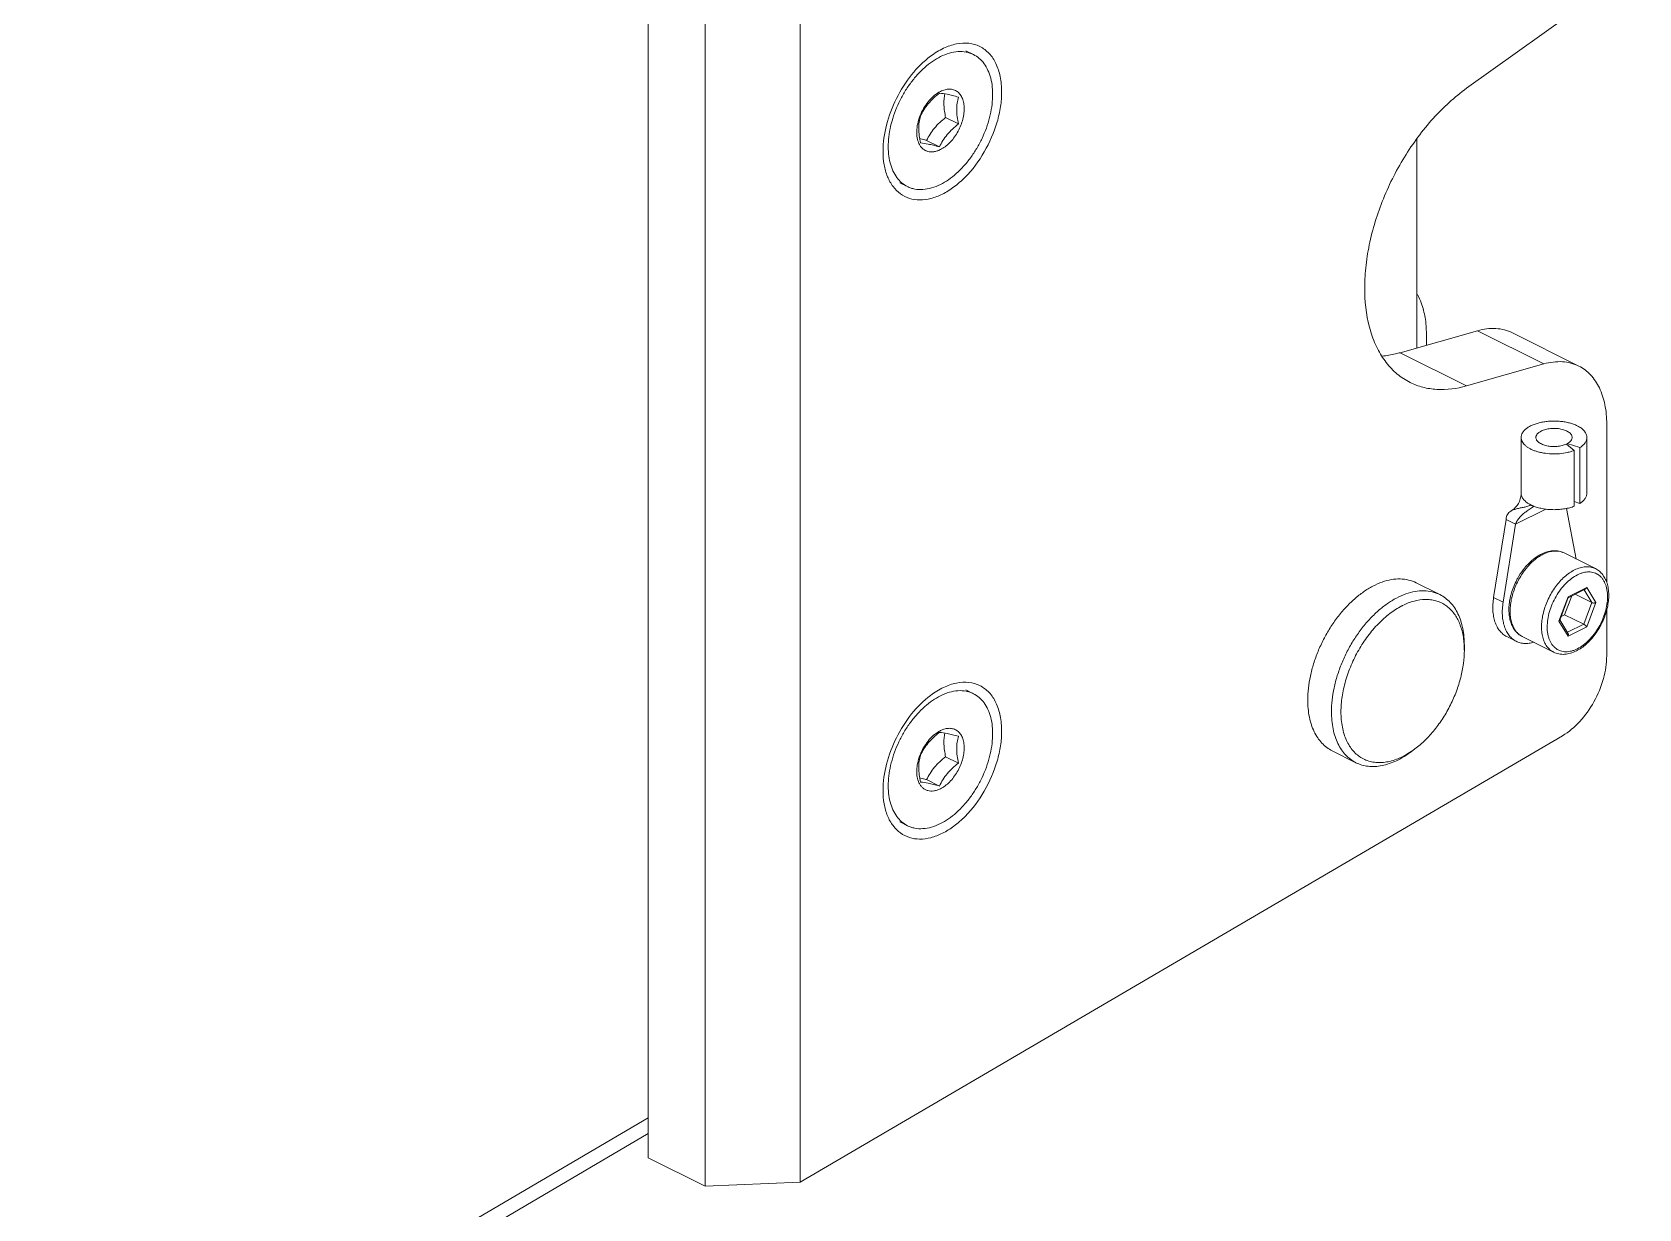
# Model space of a CAD drawing. Header units: millimetres. Extents: x 0 to 2524, y 0 to 1785.
# Drawn here: x 2303 to 2398.8, y 689.4 to 759.6 of the extents above; entities that cross this region are included whole.
import ezdxf

# ---------------------------------------------------------------- set-up
doc = ezdxf.new("R2010")
doc.units = ezdxf.units.MM
doc.header["$LTSCALE"] = 0.1
doc.layers.get('0').update_dxf_attribs({"lineweight": 13})

msp = doc.modelspace()

# ---------------------------------------------------------------- linework, layer by layer
for p, q in [((2339.727, 692.486), (2339.727, 810.958)), ((2343.121, 690.789), (2343.121, 809.261)), ((2348.778, 691.031), (2348.778, 809.019)), ((2388.513, 756.246), (2398.778, 763.595)), ((2359.117, 758.26), (2358.665, 758.486)), ((2358.219, 754.121), (2357.458, 754.502)), ((2357.087, 752.756), (2356.326, 753.136)), ((2385.547, 740.769), (2385.547, 753.212)), ((2355.182, 750.389), (2354.729, 750.615)), ((2389.161, 741.795), (2384.553, 740.486)), ((2386.113, 740.929), (2386.113, 741.601)), ((2393.121, 739.815), (2389.161, 741.795)), ((2391.238, 741.668), (2395.198, 739.688)), ((2388.513, 738.506), (2384.553, 740.486)), ((2388.513, 738.506), (2393.121, 739.815)), ((2396.861, 726.794), (2396.861, 736.227)), ((2391.761, 732.105), (2391.761, 735.431)), ((2394.456, 735.035), (2394.927, 734.658)), ((2395.267, 734.828), (2394.513, 735.063)), ((2394.513, 734.99), (2394.513, 735.063)), ((2394.927, 731.333), (2394.927, 734.658)), ((2395.267, 731.502), (2395.267, 734.828)), ((2395.681, 732.105), (2395.681, 735.431)), ((2393.231, 731.156), (2391.429, 730.255)), ((2392.215, 731.354), (2392.266, 731.375)), ((2392.266, 731.375), (2392.263, 731.374)), ((2395.046, 728.181), (2394.472, 731.202)), ((2395.267, 731.502), (2394.927, 731.608)), ((2390.864, 730.538), (2390.122, 725.894)), ((2391.429, 730.255), (2390.688, 725.611)), ((2390.864, 730.538), (2391.429, 730.255)), ((2396.188, 727.611), (2394.316, 728.547)), ((2385.506, 726.766), (2386.92, 726.059)), ((2394.002, 724.48), (2394.558, 725.936)), ((2394.353, 724.866), (2394.777, 725.98)), ((2394.558, 725.936), (2395.668, 726.491)), ((2394.572, 725.877), (2395.576, 726.379)), ((2395.98, 725.582), (2394.981, 726.082)), ((2395.509, 726.346), (2395.98, 725.582)), ((2395.668, 726.491), (2396.223, 725.591)), ((2390.122, 725.894), (2390.688, 725.611)), ((2394.059, 724.533), (2394.574, 725.882)), ((2395.98, 725.582), (2395.49, 724.298)), ((2396.223, 725.591), (2395.668, 724.135)), ((2396.861, 722.421), (2396.861, 725.148)), ((2394.558, 723.58), (2394.002, 724.48)), ((2394.551, 723.769), (2394.067, 724.554)), ((2394.147, 724.764), (2394.353, 724.866)), ((2395.49, 724.298), (2394.353, 724.866)), ((2395.49, 724.298), (2394.523, 723.815)), ((2395.668, 724.135), (2394.558, 723.58)), ((2390.904, 723.562), (2391.47, 723.279)), ((2393.698, 722.63), (2391.826, 723.567)), ((2388.376, 723.03), (2388.376, 722.747)), ((2359.117, 720.155), (2358.665, 720.381)), ((2348.778, 691.031), (2394.23, 717.65)), ((2358.219, 716.016), (2357.458, 716.397)), ((2380.497, 716.749), (2381.911, 716.042)), ((2385.434, 716.864), (2385.208, 716.695)), ((2357.087, 714.65), (2356.326, 715.031)), ((2355.182, 712.284), (2354.729, 712.51)), ((2222.63, 626.142), (2339.727, 694.866)), ((2222.63, 625.203), (2339.727, 693.928)), ((2343.121, 690.789), (2339.727, 692.486)), ((2343.121, 690.789), (2348.778, 691.031))]:
    msp.add_line(p, q)
msp.add_lwpolyline([(2391.761, 732.105), (2391.758, 732.021), (2391.741, 731.899), (2391.709, 731.762), (2391.659, 731.621), (2391.594, 731.488), (2391.517, 731.371), (2391.432, 731.27), (2391.336, 731.179), (2391.228, 731.096), (2391.143, 731.04)])
for centre, radius, start, end in [((2357.912, 754.535), 1.702, 116.60985, 120.07327), ((2358.899, 753.443), 3.183, 158.69714, 159.11855), ((2392.327, 731.235), 0.154, 105.49288, 113.62055), ((2396.457, 738.01), 7.779, 238.0056, 238.4278), ((2393.344, 733.458), 2.281, 246.72237, 248.96247), ((2393.846, 727.607), 1.051, 63.44224, 73.28165), ((2395.384, 724.9), 4.384, 150.74014, 152.11183), ((2395.29, 724.954), 4.276, 142.84735, 150.75924), ((2395.096, 725.095), 4.036, 141.99172, 142.76974), ((2395.024, 725.151), 3.945, 139.18838, 141.99606), ((2395.313, 724.984), 4.186, 142.66809, 143.16514), ((2395.231, 725.048), 4.083, 140.1842, 142.67981), ((2395.083, 725.172), 3.89, 137.46695, 140.19828), ((2394.939, 725.044), 3.916, 164.86247, 167.69067), ((2395.059, 725.013), 4.04, 163.82096, 164.87761), ((2395.188, 724.93), 4.098, 164.55764, 166.49739), ((2395.245, 724.914), 4.157, 164.24804, 164.5598), ((2386.593, 721.624), 4.235, 116.56695, 117.39809), ((2394.789, 725.077), 3.763, 167.68888, 169.45726), ((2395.102, 724.951), 4.01, 166.50452, 166.92082), ((2383.117, 722.75), 5.258, 359.97062, 3.10823), ((2357.912, 716.43), 1.702, 116.60985, 120.07327), ((2358.899, 715.338), 3.183, 158.69714, 159.11855), ((2382.235, 721.128), 5.33, 303.8228, 306.88189)]:
    msp.add_arc(centre, radius, start, end)
for points, knots in [([(2360.798, 756.036), (2360.798, 756.34), (2360.749, 756.919), (2360.502, 757.71), (2360.088, 758.345), (2359.518, 758.779), (2358.829, 758.974), (2358.074, 758.925), (2357.292, 758.647), (2356.799, 758.339), (2356.556, 758.157)], [0, 0, 0, 0, 0.144821, 0.274812, 0.391414, 0.499998, 0.608577, 0.72521, 0.855132, 1, 1, 1, 1]), ([(2356.556, 758.157), (2356.137, 757.843), (2355.361, 757.064), (2354.473, 755.663), (2353.885, 754.111), (2353.727, 753.023), (2353.727, 752.5)], [0, 0, 0, 0, 0.240928, 0.500006, 0.759048, 1, 1, 1, 1]), ([(2355.182, 750.389), (2355.058, 750.451), (2354.821, 750.61), (2354.527, 750.936), (2354.297, 751.34), (2354.136, 751.812), (2354.046, 752.342), (2354.029, 752.916), (2354.084, 753.523), (2354.21, 754.148), (2354.405, 754.777), (2354.663, 755.395), (2354.978, 755.989), (2355.345, 756.544), (2355.753, 757.047), (2356.193, 757.488), (2356.656, 757.855), (2356.985, 758.052), (2357.15, 758.135)], [0, 0, 0, 0, 0.04489, 0.091461, 0.14108, 0.194626, 0.252474, 0.314561, 0.380476, 0.449545, 0.520906, 0.593569, 0.666478, 0.738564, 0.808803, 0.876258, 0.94018, 1, 1, 1, 1]), ([(2359.117, 758.26), (2359.049, 758.294), (2358.905, 758.354), (2358.598, 758.434), (2358.18, 758.455), (2357.659, 758.357), (2357.32, 758.22), (2357.15, 758.135)], [0, 0, 0, 0, 0.113085, 0.227531, 0.464959, 0.720934, 1, 1, 1, 1]), ([(2357.15, 750.514), (2357.315, 750.596), (2357.643, 750.794), (2358.106, 751.161), (2358.547, 751.602), (2358.955, 752.105), (2359.321, 752.66), (2359.637, 753.254), (2359.895, 753.872), (2360.089, 754.501), (2360.216, 755.126), (2360.271, 755.733), (2360.253, 756.307), (2360.163, 756.837), (2360.002, 757.309), (2359.773, 757.713), (2359.478, 758.039), (2359.241, 758.198), (2359.117, 758.26)], [0, 0, 0, 0, 0.05982, 0.123742, 0.191197, 0.261436, 0.333522, 0.406431, 0.479094, 0.550455, 0.619524, 0.685439, 0.747526, 0.805374, 0.85892, 0.908539, 0.95511, 1, 1, 1, 1]), ([(2353.727, 752.5), (2353.727, 752.229), (2353.767, 751.71), (2353.962, 750.989), (2354.288, 750.388), (2354.738, 749.933), (2355.295, 749.652), (2355.927, 749.56), (2356.603, 749.655), (2357.296, 749.927), (2357.984, 750.362), (2358.885, 751.155), (2359.836, 752.433), (2360.474, 753.909), (2360.748, 755.136), (2360.798, 755.742), (2360.798, 756.036)], [0, 0, 0, 0, 0.063435, 0.121176, 0.173451, 0.221773, 0.268597, 0.316844, 0.369009, 0.426559, 0.489883, 0.558514, 0.706572, 0.858309, 0.931279, 1, 1, 1, 1]), ([(2355.933, 754.6), (2355.992, 754.75), (2356.131, 755.041), (2356.396, 755.433), (2356.704, 755.763), (2356.939, 755.938), (2357.059, 756.008)], [0, 0, 0, 0, 0.264274, 0.524832, 0.772497, 1, 1, 1, 1]), ([(2355.956, 754.59), (2356.018, 754.718), (2356.157, 754.973), (2356.416, 755.333), (2356.73, 755.663), (2356.965, 755.86), (2357.087, 755.956)], [0, 0, 0, 0, 0.238828, 0.485903, 0.740658, 1, 1, 1, 1]), ([(2357.087, 755.956), (2357.244, 755.946), (2357.505, 755.903), (2357.88, 755.814), (2358.101, 755.754), (2358.219, 755.721)], [0, 0, 0, 0, 0.405706, 0.683587, 1, 1, 1, 1]), ([(2357.15, 756.056), (2357.238, 756.1), (2357.414, 756.169), (2357.684, 756.208), (2357.937, 756.171), (2358.16, 756.058), (2358.34, 755.876), (2358.47, 755.636), (2358.548, 755.348), (2358.573, 755.022), (2358.544, 754.672), (2358.463, 754.308), (2358.332, 753.946), (2358.157, 753.597), (2357.945, 753.276), (2357.702, 752.994), (2357.438, 752.762), (2357.247, 752.641), (2357.15, 752.592)], [0, 0, 0, 0, 0.057513, 0.109649, 0.157869, 0.204666, 0.252959, 0.305217, 0.362878, 0.426312, 0.495025, 0.567905, 0.643431, 0.719848, 0.795328, 0.868118, 0.936712, 1, 1, 1, 1]), ([(2357.414, 755.916), (2357.392, 755.809), (2357.359, 755.586), (2357.352, 755.237), (2357.387, 754.872), (2357.432, 754.626), (2357.458, 754.502)], [0, 0, 0, 0, 0.229743, 0.474013, 0.732073, 1, 1, 1, 1]), ([(2358.219, 755.721), (2358.187, 755.603), (2358.135, 755.355), (2358.108, 754.963), (2358.139, 754.546), (2358.189, 754.264), (2358.219, 754.121)], [0, 0, 0, 0, 0.226709, 0.469137, 0.72839, 1, 1, 1, 1]), ([(2385.139, 738.713), (2384.867, 738.849), (2384.345, 739.191), (2383.686, 739.884), (2383.155, 740.741), (2382.614, 742.123), (2382.4, 743.713), (2382.461, 745.395), (2382.724, 747.233), (2383.414, 749.55), (2384.719, 752.165), (2386.412, 754.46), (2387.788, 755.727), (2388.513, 756.246)], [0, 0, 0, 0, 0.044771, 0.090998, 0.1399, 0.192311, 0.30873, 0.37282, 0.44017, 0.581722, 0.726957, 0.868587, 1, 1, 1, 1]), ([(2355.87, 752.947), (2355.819, 753.055), (2355.746, 753.302), (2355.724, 753.704), (2355.782, 754.14), (2355.869, 754.432), (2355.925, 754.578)], [0, 0, 0, 0, 0.214292, 0.45515, 0.719428, 1, 1, 1, 1]), ([(2355.956, 752.99), (2355.926, 753.133), (2355.876, 753.415), (2355.846, 753.831), (2355.872, 754.224), (2355.925, 754.472), (2355.956, 754.59)], [0, 0, 0, 0, 0.27161, 0.530864, 0.773291, 1, 1, 1, 1]), ([(2357.458, 754.502), (2357.336, 754.407), (2357.101, 754.209), (2356.786, 753.88), (2356.527, 753.52), (2356.389, 753.264), (2356.326, 753.136)], [0, 0, 0, 0, 0.25934, 0.514098, 0.761174, 1, 1, 1, 1]), ([(2358.219, 754.121), (2358.097, 754.026), (2357.862, 753.829), (2357.547, 753.499), (2357.288, 753.139), (2357.15, 752.884), (2357.087, 752.756)], [0, 0, 0, 0, 0.259343, 0.514097, 0.761172, 1, 1, 1, 1]), ([(2357.15, 752.592), (2357.085, 752.56), (2356.957, 752.506), (2356.76, 752.459), (2356.571, 752.448), (2356.392, 752.476), (2356.228, 752.542), (2356.083, 752.645), (2355.96, 752.782), (2355.897, 752.89), (2355.87, 752.947)], [0, 0, 0, 0, 0.143544, 0.27724, 0.402179, 0.520759, 0.636199, 0.752235, 0.872513, 1, 1, 1, 1]), ([(2356.326, 753.136), (2356.29, 753.146), (2356.151, 753.185), (2356.011, 753.222), (2355.907, 753.247)], [0, 0, 0, 0, 0.260801, 1, 1, 1, 1]), ([(2357.087, 752.756), (2356.97, 752.788), (2356.749, 752.848), (2356.374, 752.938), (2356.112, 752.98), (2355.956, 752.99)], [0, 0, 0, 0, 0.316413, 0.594294, 1, 1, 1, 1]), ([(2357.15, 750.514), (2356.98, 750.429), (2356.64, 750.292), (2356.12, 750.194), (2355.701, 750.215), (2355.394, 750.295), (2355.251, 750.355), (2355.182, 750.389)], [0, 0, 0, 0, 0.279066, 0.535041, 0.772469, 0.886915, 1, 1, 1, 1]), ([(2385.575, 743.952), (2385.666, 743.791), (2385.868, 743.348), (2386.068, 742.556), (2386.113, 741.928), (2386.113, 741.601)], [0, 0, 0, 0, 0.227641, 0.596898, 1, 1, 1, 1]), ([(2391.238, 741.668), (2391.088, 741.743), (2390.768, 741.863), (2390.066, 741.972), (2389.516, 741.896), (2389.161, 741.795)], [0, 0, 0, 0, 0.236108, 0.478568, 1, 1, 1, 1]), ([(2384.553, 740.486), (2384.462, 740.46), (2384.105, 740.368), (2383.74, 740.307), (2383.467, 740.284)], [0, 0, 0, 0, 0.257001, 1, 1, 1, 1]), ([(2393.121, 739.815), (2393.476, 739.916), (2394.025, 739.992), (2394.728, 739.883), (2395.048, 739.763), (2395.198, 739.688)], [0, 0, 0, 0, 0.521432, 0.763892, 1, 1, 1, 1]), ([(2395.198, 739.688), (2395.458, 739.558), (2395.952, 739.182), (2396.481, 738.371), (2396.798, 737.357), (2396.861, 736.616), (2396.861, 736.227)], [0, 0, 0, 0, 0.217155, 0.45037, 0.710337, 1, 1, 1, 1]), ([(2388.513, 738.506), (2387.936, 738.342), (2387.043, 738.219), (2385.901, 738.397), (2385.382, 738.591), (2385.139, 738.713)], [0, 0, 0, 0, 0.521523, 0.763852, 1, 1, 1, 1]), ([(2395.681, 735.431), (2395.681, 735.463), (2395.675, 735.528), (2395.646, 735.625), (2395.598, 735.719), (2395.532, 735.81), (2395.449, 735.897), (2395.35, 735.979), (2395.235, 736.056), (2395.082, 736.14), (2394.885, 736.224), (2394.642, 736.3), (2394.379, 736.358), (2394.102, 736.396), (2393.817, 736.413), (2393.53, 736.41), (2393.247, 736.385), (2392.974, 736.341), (2392.718, 736.277), (2392.482, 736.195), (2392.273, 736.096), (2392.094, 735.984), (2391.95, 735.859), (2391.843, 735.723), (2391.787, 735.601), (2391.765, 735.504), (2391.761, 735.455), (2391.761, 735.431)], [0, 0, 0, 0, 0.020344, 0.041259, 0.063252, 0.086721, 0.111946, 0.139088, 0.168215, 0.199309, 0.249432, 0.303297, 0.360213, 0.419351, 0.479791, 0.540559, 0.600671, 0.659168, 0.715153, 0.767838, 0.816593, 0.861005, 0.900965, 0.936777, 0.969283, 0.984763, 1, 1, 1, 1]), ([(2392.641, 735.431), (2392.641, 735.449), (2392.645, 735.485), (2392.667, 735.557), (2392.71, 735.626), (2392.769, 735.688), (2392.824, 735.733), (2392.887, 735.775), (2392.972, 735.822), (2393.08, 735.868), (2393.263, 735.925), (2393.514, 735.969), (2393.825, 735.976), (2394.082, 735.945), (2394.274, 735.897), (2394.404, 735.852), (2394.519, 735.798), (2394.618, 735.735), (2394.697, 735.667), (2394.756, 735.592), (2394.793, 735.513), (2394.801, 735.458), (2394.801, 735.431)], [0, 0, 0, 0, 0.020354, 0.041279, 0.086624, 0.111861, 0.139016, 0.168158, 0.199266, 0.249414, 0.303305, 0.419321, 0.540505, 0.659083, 0.715095, 0.767807, 0.816585, 0.861018, 0.900997, 0.936827, 0.969349, 1, 1, 1, 1]), ([(2391.761, 735.431), (2391.761, 735.39), (2391.772, 735.306), (2391.819, 735.185), (2391.895, 735.068), (2391.999, 734.957), (2392.13, 734.855), (2392.284, 734.761), (2392.46, 734.677), (2392.655, 734.605), (2392.867, 734.546), (2393.17, 734.484), (2393.567, 734.444), (2394.046, 734.454), (2394.363, 734.501), (2394.516, 734.535)], [0, 0, 0, 0, 0.03859, 0.078887, 0.122303, 0.169802, 0.221907, 0.278769, 0.340241, 0.405955, 0.475373, 0.547825, 0.69863, 0.851697, 1, 1, 1, 1]), ([(2394.456, 735.035), (2394.416, 735.017), (2394.332, 734.983), (2394.148, 734.93), (2393.899, 734.891), (2393.593, 734.887), (2393.341, 734.921), (2393.153, 734.969), (2393.027, 735.015), (2392.915, 735.069), (2392.819, 735.131), (2392.742, 735.199), (2392.685, 735.272), (2392.649, 735.35), (2392.641, 735.405), (2392.641, 735.431)], [0, 0, 0, 0, 0.063789, 0.132034, 0.277946, 0.429335, 0.576772, 0.646252, 0.711582, 0.772017, 0.827087, 0.876693, 0.921231, 0.961748, 1, 1, 1, 1]), ([(2394.801, 735.431), (2394.801, 735.414), (2394.798, 735.38), (2394.778, 735.311), (2394.727, 735.226), (2394.633, 735.136), (2394.556, 735.087), (2394.513, 735.063)], [0, 0, 0, 0, 0.103573, 0.209799, 0.438534, 0.70024, 1, 1, 1, 1]), ([(2394.516, 734.535), (2394.552, 734.543), (2394.691, 734.576), (2394.828, 734.62), (2394.927, 734.658)], [0, 0, 0, 0, 0.259307, 1, 1, 1, 1]), ([(2395.267, 734.828), (2395.329, 734.868), (2395.442, 734.953), (2395.577, 735.101), (2395.649, 735.238), (2395.677, 735.349), (2395.681, 735.404), (2395.681, 735.431)], [0, 0, 0, 0, 0.29343, 0.552902, 0.784259, 0.893207, 1, 1, 1, 1]), ([(2392.335, 731.412), (2392.25, 731.455), (2392.131, 731.526), (2391.993, 731.64), (2391.91, 731.726), (2391.845, 731.817), (2391.797, 731.911), (2391.768, 732.008), (2391.761, 732.073), (2391.761, 732.105)], [0, 0, 0, 0, 0.301898, 0.438157, 0.564777, 0.682529, 0.7929, 0.897894, 1, 1, 1, 1]), ([(2395.267, 731.502), (2395.329, 731.543), (2395.442, 731.627), (2395.577, 731.776), (2395.649, 731.913), (2395.677, 732.023), (2395.681, 732.078), (2395.681, 732.105)], [0, 0, 0, 0, 0.293444, 0.552895, 0.784262, 0.893207, 1, 1, 1, 1]), ([(2390.864, 730.538), (2390.866, 730.596), (2390.88, 730.703), (2390.939, 730.847), (2391.029, 730.96), (2391.104, 731.016), (2391.143, 731.04)], [0, 0, 0, 0, 0.28792, 0.53693, 0.768638, 1, 1, 1, 1]), ([(2391.143, 731.04), (2391.202, 731.076), (2391.334, 731.135), (2391.546, 731.192), (2391.767, 731.237), (2391.916, 731.267), (2391.989, 731.284)], [0, 0, 0, 0, 0.235306, 0.486018, 0.744771, 1, 1, 1, 1]), ([(2392.056, 731.006), (2391.987, 730.956), (2391.855, 730.853), (2391.675, 730.679), (2391.55, 730.515), (2391.472, 730.371), (2391.442, 730.295), (2391.429, 730.255)], [0, 0, 0, 0, 0.255156, 0.506464, 0.752971, 0.875859, 1, 1, 1, 1]), ([(2391.989, 731.284), (2392.028, 731.294), (2392.104, 731.314), (2392.179, 731.339), (2392.215, 731.354)], [0, 0, 0, 0, 0.511712, 1, 1, 1, 1]), ([(2392.53, 731.331), (2392.453, 731.278), (2392.293, 731.172), (2392.134, 731.064), (2392.056, 731.006)], [0, 0, 0, 0, 0.489979, 1, 1, 1, 1]), ([(2392.286, 731.383), (2392.301, 731.387), (2392.334, 731.391), (2392.367, 731.386), (2392.384, 731.382)], [0, 0, 0, 0, 0.476827, 1, 1, 1, 1]), ([(2392.384, 731.382), (2392.389, 731.381), (2392.409, 731.376), (2392.428, 731.369), (2392.443, 731.363)], [0, 0, 0, 0, 0.239322, 1, 1, 1, 1]), ([(2392.525, 731.329), (2392.614, 731.295), (2392.801, 731.235), (2393.096, 731.172), (2393.407, 731.134), (2393.727, 731.121), (2394.047, 731.135), (2394.358, 731.174), (2394.652, 731.238), (2394.839, 731.298), (2394.927, 731.333)], [0, 0, 0, 0, 0.116331, 0.240049, 0.368916, 0.500392, 0.631817, 0.760533, 0.88401, 1, 1, 1, 1]), ([(2392.038, 727.729), (2392.107, 727.809), (2392.249, 727.96), (2392.546, 728.225), (2392.793, 728.389), (2392.963, 728.474)], [0, 0, 0, 0, 0.264293, 0.519859, 1, 1, 1, 1]), ([(2393.071, 728.468), (2392.995, 728.43), (2392.844, 728.344), (2392.627, 728.189), (2392.415, 728.008), (2392.282, 727.873), (2392.217, 727.802)], [0, 0, 0, 0, 0.232923, 0.477945, 0.734053, 1, 1, 1, 1]), ([(2392.963, 728.474), (2393.076, 728.531), (2393.304, 728.622), (2393.603, 728.677), (2393.835, 728.677), (2394.003, 728.656), (2394.164, 728.614), (2394.267, 728.571), (2394.316, 728.547)], [0, 0, 0, 0, 0.268777, 0.521765, 0.64387, 0.76381, 0.882224, 1, 1, 1, 1]), ([(2394.148, 728.613), (2394.068, 728.637), (2393.895, 728.668), (2393.625, 728.656), (2393.345, 728.59), (2393.162, 728.513), (2393.071, 728.468)], [0, 0, 0, 0, 0.227519, 0.467191, 0.723807, 1, 1, 1, 1]), ([(2385.506, 726.766), (2385.361, 726.839), (2385.049, 726.951), (2384.544, 727.013), (2384.011, 726.968), (2383.46, 726.82), (2382.903, 726.572), (2382.348, 726.23), (2381.806, 725.8), (2381.289, 725.291), (2380.805, 724.713), (2380.364, 724.078), (2379.975, 723.396), (2379.645, 722.683), (2379.381, 721.951), (2379.188, 721.216), (2379.07, 720.491), (2379.042, 720.012), (2379.042, 719.778)], [0, 0, 0, 0, 0.044728, 0.090878, 0.139644, 0.191855, 0.247942, 0.307979, 0.371741, 0.438771, 0.508434, 0.579967, 0.65252, 0.725202, 0.797117, 0.867393, 0.935253, 1, 1, 1, 1]), ([(2391.179, 726.138), (2391.22, 726.278), (2391.316, 726.555), (2391.44, 726.821), (2391.509, 726.951)], [0, 0, 0, 0, 0.497109, 1, 1, 1, 1]), ([(2391.962, 727.494), (2391.881, 727.386), (2391.729, 727.161), (2391.531, 726.804), (2391.367, 726.43), (2391.281, 726.173), (2391.244, 726.043)], [0, 0, 0, 0, 0.248554, 0.500336, 0.751949, 1, 1, 1, 1]), ([(2394.943, 727.531), (2394.839, 727.479), (2394.631, 727.354), (2394.338, 727.122), (2394.059, 726.843), (2393.801, 726.525), (2393.569, 726.173), (2393.37, 725.798), (2393.206, 725.407), (2393.083, 725.009), (2393.003, 724.613), (2392.968, 724.229), (2392.979, 723.866), (2393.036, 723.531), (2393.138, 723.232), (2393.261, 723.015), (2393.38, 722.869), (2393.477, 722.775), (2393.583, 722.694), (2393.659, 722.65), (2393.698, 722.63)], [0, 0, 0, 0, 0.059816, 0.123718, 0.191167, 0.261393, 0.333468, 0.406364, 0.479015, 0.550364, 0.619422, 0.685326, 0.747403, 0.805241, 0.858779, 0.90839, 0.932015, 0.955031, 0.977624, 1, 1, 1, 1]), ([(2395.113, 727.239), (2394.99, 727.177), (2394.746, 727.023), (2394.41, 726.728), (2394.102, 726.369), (2393.831, 725.961), (2393.609, 725.517), (2393.443, 725.056), (2393.339, 724.594), (2393.303, 724.148), (2393.329, 723.795), (2393.387, 723.537), (2393.447, 723.363), (2393.522, 723.204), (2393.613, 723.063), (2393.718, 722.941), (2393.838, 722.839), (2393.97, 722.758), (2394.113, 722.7), (2394.266, 722.664), (2394.427, 722.652), (2394.594, 722.663), (2394.766, 722.697), (2394.941, 722.753), (2395.055, 722.804), (2395.113, 722.832)], [0, 0, 0, 0, 0.063241, 0.131774, 0.204508, 0.279927, 0.356283, 0.431748, 0.50457, 0.573228, 0.636611, 0.666177, 0.694306, 0.721076, 0.74663, 0.771184, 0.795021, 0.818481, 0.84193, 0.86574, 0.89025, 0.915747, 0.942449, 0.970513, 1, 1, 1, 1]), ([(2396.188, 727.611), (2396.145, 727.632), (2396.054, 727.67), (2395.91, 727.708), (2395.759, 727.726), (2395.546, 727.725), (2395.266, 727.672), (2395.051, 727.585), (2394.943, 727.531)], [0, 0, 0, 0, 0.113031, 0.227421, 0.344445, 0.46522, 0.721049, 1, 1, 1, 1]), ([(2396.188, 727.611), (2396.232, 727.589), (2396.316, 727.54), (2396.433, 727.452), (2396.54, 727.349), (2396.67, 727.193), (2396.803, 726.967), (2396.912, 726.66), (2396.974, 726.321), (2396.989, 725.958), (2396.958, 725.578), (2396.882, 725.189), (2396.764, 724.798), (2396.606, 724.415), (2396.412, 724.046), (2396.186, 723.701), (2395.932, 723.388), (2395.656, 723.112), (2395.364, 722.88), (2395.156, 722.755), (2395.051, 722.703)], [0, 0, 0, 0, 0.024763, 0.049621, 0.074731, 0.100199, 0.152579, 0.207636, 0.265886, 0.327498, 0.392302, 0.459832, 0.529398, 0.600154, 0.671168, 0.741488, 0.810213, 0.876562, 0.939935, 1, 1, 1, 1]), ([(2395.113, 722.832), (2395.236, 722.894), (2395.48, 723.048), (2395.815, 723.343), (2396.124, 723.702), (2396.394, 724.111), (2396.617, 724.554), (2396.783, 725.015), (2396.886, 725.477), (2396.923, 725.923), (2396.896, 726.276), (2396.838, 726.534), (2396.779, 726.708), (2396.704, 726.867), (2396.613, 727.008), (2396.507, 727.13), (2396.388, 727.232), (2396.256, 727.313), (2396.113, 727.371), (2395.96, 727.407), (2395.799, 727.419), (2395.632, 727.408), (2395.46, 727.375), (2395.285, 727.318), (2395.17, 727.267), (2395.113, 727.239)], [0, 0, 0, 0, 0.063241, 0.131774, 0.204508, 0.279927, 0.356283, 0.431748, 0.50457, 0.573228, 0.636611, 0.666177, 0.694306, 0.721076, 0.74663, 0.771184, 0.795021, 0.818481, 0.84193, 0.86574, 0.89025, 0.915747, 0.942449, 0.970513, 1, 1, 1, 1]), ([(2380.456, 719.07), (2380.456, 719.304), (2380.484, 719.784), (2380.603, 720.509), (2380.796, 721.244), (2381.06, 721.976), (2381.389, 722.689), (2381.778, 723.37), (2382.219, 724.006), (2382.703, 724.584), (2383.221, 725.093), (2383.762, 725.523), (2384.317, 725.865), (2384.875, 726.113), (2385.425, 726.261), (2385.959, 726.306), (2386.463, 726.244), (2386.776, 726.131), (2386.92, 726.059)], [0, 0, 0, 0, 0.064747, 0.132602, 0.20288, 0.274794, 0.347477, 0.420031, 0.491563, 0.561227, 0.628258, 0.692021, 0.752057, 0.808144, 0.860355, 0.909122, 0.955272, 1, 1, 1, 1]), ([(2386.92, 726.059), (2387.034, 726.002), (2387.253, 725.867), (2387.544, 725.604), (2387.796, 725.285), (2388.006, 724.915), (2388.171, 724.499), (2388.333, 723.871), (2388.376, 723.371), (2388.376, 723.03)], [0, 0, 0, 0, 0.107709, 0.217566, 0.331495, 0.451042, 0.57729, 0.710846, 1, 1, 1, 1]), ([(2394.574, 725.882), (2394.575, 725.886), (2394.576, 725.893), (2394.573, 725.906), (2394.567, 725.92), (2394.561, 725.93), (2394.558, 725.936)], [0, 0, 0, 0, 0.172463, 0.393691, 0.67012, 1, 1, 1, 1]), ([(2395.576, 726.379), (2395.586, 726.384), (2395.611, 726.401), (2395.644, 726.439), (2395.661, 726.473), (2395.668, 726.491)], [0, 0, 0, 0, 0.233839, 0.606917, 1, 1, 1, 1]), ([(2381.022, 719.07), (2381.022, 719.373), (2381.073, 719.997), (2381.28, 720.932), (2381.613, 721.867), (2382.06, 722.766), (2382.604, 723.597), (2383.226, 724.329), (2383.902, 724.936), (2384.395, 725.255), (2384.644, 725.384)], [0, 0, 0, 0, 0.11956, 0.246321, 0.377706, 0.510715, 0.642226, 0.769239, 0.889141, 1, 1, 1, 1]), ([(2384.699, 725.412), (2384.918, 725.522), (2385.358, 725.696), (2385.932, 725.786), (2386.364, 725.764), (2386.667, 725.705), (2386.952, 725.602), (2387.218, 725.458), (2387.461, 725.273), (2387.756, 724.969), (2387.992, 724.592), (2388.164, 724.167), (2388.303, 723.683), (2388.354, 723.298), (2388.368, 723.035)], [0, 0, 0, 0, 0.13635, 0.260403, 0.318818, 0.375496, 0.431157, 0.486595, 0.542619, 0.599997, 0.721105, 0.786009, 0.854092, 1, 1, 1, 1]), ([(2390.122, 725.894), (2390.101, 725.762), (2390.072, 725.504), (2390.07, 725.124), (2390.109, 724.768), (2390.191, 724.442), (2390.312, 724.152), (2390.473, 723.904), (2390.67, 723.703), (2390.824, 723.602), (2390.904, 723.562)], [0, 0, 0, 0, 0.152364, 0.297208, 0.433609, 0.561185, 0.680181, 0.791619, 0.897353, 1, 1, 1, 1]), ([(2390.688, 725.611), (2390.667, 725.48), (2390.638, 725.221), (2390.635, 724.841), (2390.675, 724.485), (2390.756, 724.159), (2390.878, 723.869), (2391.039, 723.621), (2391.236, 723.42), (2391.39, 723.319), (2391.47, 723.279)], [0, 0, 0, 0, 0.152364, 0.297208, 0.433609, 0.561185, 0.680181, 0.791619, 0.897353, 1, 1, 1, 1]), ([(2391.826, 723.567), (2391.785, 723.587), (2391.707, 723.632), (2391.559, 723.74), (2391.396, 723.908), (2391.242, 724.151), (2391.129, 724.428), (2391.057, 724.735), (2391.027, 725.064), (2391.036, 725.412), (2391.068, 725.646), (2391.09, 725.765)], [0, 0, 0, 0, 0.054609, 0.109388, 0.22044, 0.335105, 0.454964, 0.58115, 0.714203, 0.854036, 1, 1, 1, 1]), ([(2391.197, 725.859), (2391.167, 725.732), (2391.122, 725.48), (2391.095, 725.109), (2391.112, 724.758), (2391.173, 724.435), (2391.276, 724.147), (2391.398, 723.939), (2391.515, 723.798), (2391.61, 723.707), (2391.713, 723.629), (2391.788, 723.586), (2391.826, 723.567)], [0, 0, 0, 0, 0.153382, 0.299588, 0.437264, 0.565628, 0.68464, 0.795188, 0.847933, 0.899377, 0.94992, 1, 1, 1, 1]), ([(2395.98, 725.582), (2395.988, 725.578), (2396.007, 725.571), (2396.048, 725.562), (2396.104, 725.559), (2396.167, 725.569), (2396.206, 725.582), (2396.223, 725.591)], [0, 0, 0, 0, 0.114066, 0.240085, 0.507539, 0.768052, 1, 1, 1, 1]), ([(2394.059, 724.533), (2394.055, 724.522), (2394.043, 724.507), (2394.022, 724.491), (2394.009, 724.484), (2394.002, 724.48)], [0, 0, 0, 0, 0.445141, 0.709052, 1, 1, 1, 1]), ([(2395.49, 724.298), (2395.498, 724.294), (2395.516, 724.283), (2395.551, 724.259), (2395.593, 724.225), (2395.635, 724.181), (2395.659, 724.15), (2395.668, 724.135)], [0, 0, 0, 0, 0.11875, 0.250689, 0.526966, 0.78535, 1, 1, 1, 1]), ([(2391.47, 723.279), (2391.545, 723.242), (2391.706, 723.182), (2391.965, 723.142), (2392.239, 723.152), (2392.422, 723.191), (2392.514, 723.218)], [0, 0, 0, 0, 0.235584, 0.477412, 0.730883, 1, 1, 1, 1]), ([(2394.551, 723.769), (2394.559, 723.756), (2394.569, 723.73), (2394.576, 723.691), (2394.575, 723.641), (2394.567, 723.604), (2394.558, 723.58)], [0, 0, 0, 0, 0.235251, 0.421755, 0.613382, 1, 1, 1, 1]), ([(2388.376, 722.747), (2388.376, 722.482), (2388.336, 721.936), (2388.175, 721.115), (2387.914, 720.287), (2387.561, 719.478), (2387.125, 718.71), (2386.62, 718.004), (2386.059, 717.382), (2385.646, 717.023), (2385.434, 716.864)], [0, 0, 0, 0, 0.11725, 0.240983, 0.369307, 0.499997, 0.630687, 0.759009, 0.882748, 1, 1, 1, 1]), ([(2395.051, 722.703), (2394.938, 722.646), (2394.71, 722.555), (2394.411, 722.5), (2394.179, 722.5), (2394.011, 722.521), (2393.85, 722.563), (2393.747, 722.606), (2393.698, 722.63)], [0, 0, 0, 0, 0.268777, 0.521765, 0.64387, 0.76381, 0.882224, 1, 1, 1, 1]), ([(2396.861, 722.421), (2396.861, 721.96), (2396.709, 721.003), (2396.152, 719.659), (2395.327, 718.486), (2394.61, 717.873), (2394.23, 717.65)], [0, 0, 0, 0, 0.244596, 0.507399, 0.76619, 1, 1, 1, 1]), ([(2356.556, 720.052), (2356.799, 720.234), (2357.292, 720.542), (2358.074, 720.82), (2358.829, 720.869), (2359.518, 720.674), (2360.088, 720.24), (2360.502, 719.605), (2360.749, 718.813), (2360.798, 718.234), (2360.798, 717.93)], [0, 0, 0, 0, 0.144868, 0.27479, 0.391423, 0.500002, 0.608586, 0.725188, 0.855179, 1, 1, 1, 1]), ([(2359.117, 720.155), (2359.049, 720.189), (2358.905, 720.249), (2358.598, 720.329), (2358.18, 720.35), (2357.659, 720.252), (2357.32, 720.115), (2357.15, 720.03)], [0, 0, 0, 0, 0.113085, 0.227531, 0.464959, 0.720934, 1, 1, 1, 1]), ([(2353.727, 714.395), (2353.727, 714.918), (2353.885, 716.006), (2354.473, 717.558), (2355.361, 718.959), (2356.137, 719.738), (2356.556, 720.052)], [0, 0, 0, 0, 0.240952, 0.499994, 0.759072, 1, 1, 1, 1]), ([(2355.182, 712.284), (2355.058, 712.346), (2354.821, 712.505), (2354.527, 712.83), (2354.297, 713.235), (2354.136, 713.707), (2354.046, 714.237), (2354.029, 714.811), (2354.084, 715.418), (2354.21, 716.043), (2354.405, 716.672), (2354.663, 717.29), (2354.978, 717.884), (2355.345, 718.439), (2355.753, 718.942), (2356.193, 719.383), (2356.656, 719.75), (2356.985, 719.947), (2357.15, 720.03)], [0, 0, 0, 0, 0.04489, 0.091461, 0.14108, 0.194626, 0.252474, 0.314561, 0.380476, 0.449545, 0.520906, 0.593569, 0.666478, 0.738564, 0.808803, 0.876258, 0.94018, 1, 1, 1, 1]), ([(2357.15, 712.409), (2357.315, 712.491), (2357.643, 712.689), (2358.106, 713.056), (2358.547, 713.497), (2358.955, 714), (2359.321, 714.555), (2359.637, 715.149), (2359.895, 715.767), (2360.089, 716.396), (2360.216, 717.021), (2360.271, 717.627), (2360.253, 718.202), (2360.163, 718.731), (2360.002, 719.204), (2359.773, 719.608), (2359.478, 719.934), (2359.241, 720.093), (2359.117, 720.155)], [0, 0, 0, 0, 0.05982, 0.123742, 0.191197, 0.261436, 0.333522, 0.406431, 0.479094, 0.550455, 0.619524, 0.685439, 0.747526, 0.805374, 0.85892, 0.908539, 0.95511, 1, 1, 1, 1]), ([(2380.497, 716.749), (2380.384, 716.805), (2380.164, 716.941), (2379.873, 717.204), (2379.621, 717.523), (2379.412, 717.893), (2379.247, 718.309), (2379.084, 718.936), (2379.042, 719.437), (2379.042, 719.778)], [0, 0, 0, 0, 0.107708, 0.217562, 0.33149, 0.451037, 0.577281, 0.710837, 1, 1, 1, 1]), ([(2381.911, 716.042), (2381.798, 716.098), (2381.579, 716.234), (2381.287, 716.497), (2381.035, 716.815), (2380.826, 717.185), (2380.661, 717.602), (2380.498, 718.229), (2380.456, 718.73), (2380.456, 719.07)], [0, 0, 0, 0, 0.107709, 0.217565, 0.331494, 0.451041, 0.577289, 0.710848, 1, 1, 1, 1]), ([(2385.202, 716.7), (2384.956, 716.535), (2384.572, 716.324), (2384.039, 716.14), (2383.656, 716.06), (2383.284, 716.036), (2382.927, 716.067), (2382.59, 716.155), (2382.278, 716.298), (2381.993, 716.494), (2381.74, 716.741), (2381.522, 717.035), (2381.341, 717.373), (2381.199, 717.751), (2381.059, 718.316), (2381.022, 718.765), (2381.022, 719.07)], [0, 0, 0, 0, 0.141621, 0.207081, 0.2691, 0.328064, 0.384573, 0.439424, 0.493564, 0.54801, 0.603751, 0.661649, 0.722389, 0.786438, 0.854058, 1, 1, 1, 1]), ([(2360.798, 717.93), (2360.798, 717.637), (2360.748, 717.031), (2360.474, 715.804), (2359.836, 714.327), (2358.885, 713.05), (2357.984, 712.256), (2357.296, 711.822), (2356.603, 711.55), (2355.927, 711.455), (2355.295, 711.547), (2354.738, 711.828), (2354.288, 712.283), (2353.962, 712.884), (2353.767, 713.605), (2353.727, 714.124), (2353.727, 714.395)], [0, 0, 0, 0, 0.068721, 0.14169, 0.293428, 0.441486, 0.510117, 0.573441, 0.630991, 0.683156, 0.731403, 0.778227, 0.826549, 0.878824, 0.936565, 1, 1, 1, 1]), ([(2355.933, 716.495), (2355.992, 716.645), (2356.131, 716.936), (2356.396, 717.328), (2356.704, 717.658), (2356.939, 717.833), (2357.059, 717.903)], [0, 0, 0, 0, 0.264274, 0.524832, 0.772497, 1, 1, 1, 1]), ([(2355.956, 716.485), (2356.018, 716.613), (2356.157, 716.868), (2356.416, 717.228), (2356.73, 717.558), (2356.965, 717.755), (2357.087, 717.85)], [0, 0, 0, 0, 0.238828, 0.485903, 0.740658, 1, 1, 1, 1]), ([(2357.087, 717.85), (2357.244, 717.841), (2357.505, 717.798), (2357.88, 717.709), (2358.101, 717.649), (2358.219, 717.616)], [0, 0, 0, 0, 0.405706, 0.683587, 1, 1, 1, 1]), ([(2357.15, 717.951), (2357.238, 717.995), (2357.414, 718.064), (2357.684, 718.102), (2357.937, 718.066), (2358.16, 717.953), (2358.34, 717.771), (2358.47, 717.531), (2358.548, 717.243), (2358.573, 716.917), (2358.544, 716.567), (2358.463, 716.203), (2358.332, 715.84), (2358.157, 715.492), (2357.945, 715.171), (2357.702, 714.889), (2357.438, 714.657), (2357.247, 714.536), (2357.15, 714.487)], [0, 0, 0, 0, 0.057513, 0.109649, 0.157869, 0.204666, 0.252959, 0.305217, 0.362878, 0.426312, 0.495025, 0.567905, 0.643431, 0.719848, 0.795328, 0.868118, 0.936712, 1, 1, 1, 1]), ([(2357.414, 717.811), (2357.392, 717.704), (2357.359, 717.48), (2357.352, 717.132), (2357.387, 716.767), (2357.432, 716.521), (2357.458, 716.397)], [0, 0, 0, 0, 0.229743, 0.474013, 0.732073, 1, 1, 1, 1]), ([(2358.219, 717.616), (2358.187, 717.498), (2358.135, 717.25), (2358.108, 716.857), (2358.139, 716.441), (2358.189, 716.159), (2358.219, 716.016)], [0, 0, 0, 0, 0.226709, 0.469137, 0.72839, 1, 1, 1, 1]), ([(2355.87, 714.842), (2355.819, 714.95), (2355.746, 715.197), (2355.724, 715.599), (2355.782, 716.035), (2355.869, 716.327), (2355.925, 716.473)], [0, 0, 0, 0, 0.214292, 0.45515, 0.719428, 1, 1, 1, 1]), ([(2355.956, 714.885), (2355.926, 715.028), (2355.876, 715.31), (2355.846, 715.726), (2355.872, 716.119), (2355.925, 716.367), (2355.956, 716.485)], [0, 0, 0, 0, 0.27161, 0.530864, 0.773291, 1, 1, 1, 1]), ([(2357.458, 716.397), (2357.336, 716.301), (2357.101, 716.104), (2356.786, 715.775), (2356.527, 715.415), (2356.389, 715.159), (2356.326, 715.031)], [0, 0, 0, 0, 0.25934, 0.514098, 0.761174, 1, 1, 1, 1]), ([(2385.208, 716.695), (2384.935, 716.49), (2384.509, 716.224), (2383.91, 715.977), (2383.478, 715.859), (2383.056, 715.805), (2382.65, 715.815), (2382.265, 715.891), (2382.025, 715.985), (2381.911, 716.042)], [0, 0, 0, 0, 0.289152, 0.422719, 0.548964, 0.668509, 0.782438, 0.892293, 1, 1, 1, 1]), ([(2358.219, 716.016), (2358.097, 715.921), (2357.862, 715.723), (2357.547, 715.394), (2357.288, 715.034), (2357.15, 714.779), (2357.087, 714.65)], [0, 0, 0, 0, 0.259343, 0.514097, 0.761172, 1, 1, 1, 1]), ([(2357.15, 714.487), (2357.085, 714.455), (2356.957, 714.401), (2356.76, 714.353), (2356.571, 714.343), (2356.392, 714.371), (2356.228, 714.437), (2356.083, 714.54), (2355.96, 714.677), (2355.897, 714.785), (2355.87, 714.842)], [0, 0, 0, 0, 0.143544, 0.27724, 0.402179, 0.520759, 0.636199, 0.752235, 0.872513, 1, 1, 1, 1]), ([(2356.326, 715.031), (2356.29, 715.041), (2356.151, 715.08), (2356.011, 715.117), (2355.907, 715.142)], [0, 0, 0, 0, 0.260801, 1, 1, 1, 1]), ([(2357.087, 714.65), (2356.97, 714.683), (2356.749, 714.743), (2356.374, 714.832), (2356.112, 714.875), (2355.956, 714.885)], [0, 0, 0, 0, 0.316413, 0.594294, 1, 1, 1, 1]), ([(2357.15, 712.409), (2356.98, 712.324), (2356.64, 712.187), (2356.12, 712.089), (2355.701, 712.11), (2355.394, 712.19), (2355.251, 712.249), (2355.182, 712.284)], [0, 0, 0, 0, 0.279066, 0.535041, 0.772469, 0.886915, 1, 1, 1, 1])]:
    msp.add_open_spline(points, degree=3, knots=knots)

doc.saveas('drawing.dxf')
